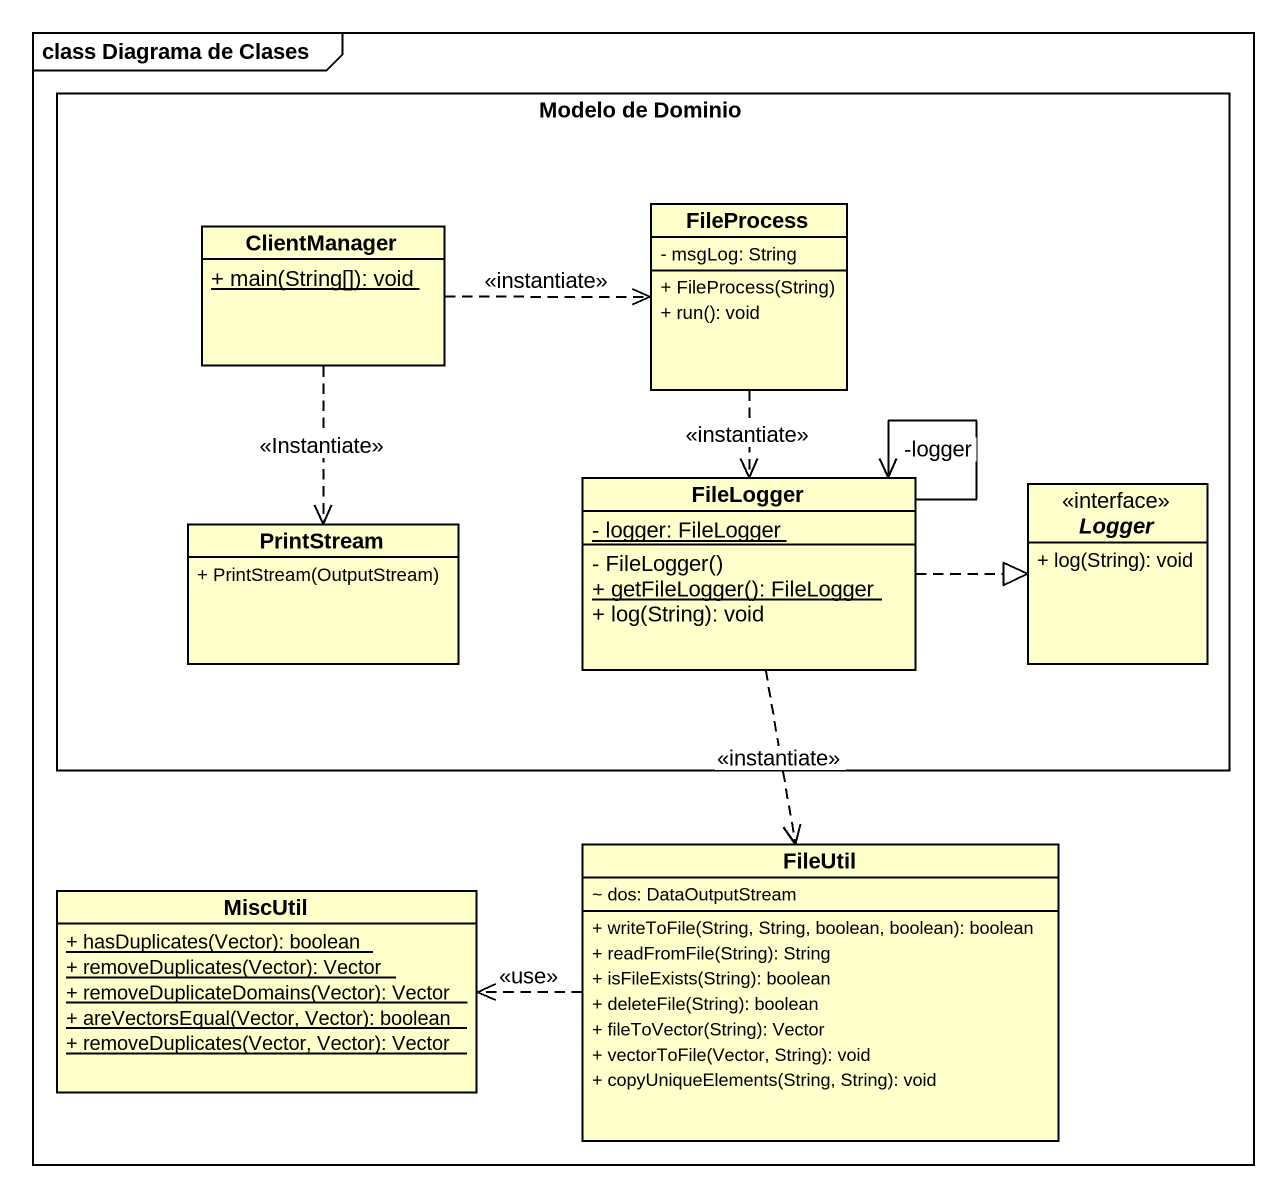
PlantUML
@startuml
mainframe class Diagrama de Clases
hide circle
hide empty members
skinparam classAttributeIconSize 0
rectangle "Modelo de Dominio" as Modelo_de_Dominio {
  class ClientManager {
    {static} + main(String[]): void
  }
  class FileProcess {
    - msgLog: String
    + FileProcess(String)
    + run(): void
  }
  class PrintStream {
    + PrintStream(OutputStream)
  }
  class FileLogger {
    {static} - logger: FileLogger
    - FileLogger()
    {static} + getFileLogger(): FileLogger
    + log(String): void
  }
  interface Logger {
    + log(String): void
  }
}
class MiscUtil {
  {static} + hasDuplicates(Vector): boolean
  {static} + removeDuplicates(Vector): Vector
  {static} + removeDuplicateDomains(Vector): Vector
  {static} + areVectorsEqual(Vector, Vector): boolean
  {static} + removeDuplicates(Vector, Vector): Vector
}
class FileUtil {
  ~ dos: DataOutputStream
  + writeToFile(String, String, boolean, boolean): boolean
  + readFromFile(String): String
  + isFileExists(String): boolean
  + deleteFile(String): boolean
  + fileToVector(String): Vector
  + vectorToFile(Vector, String): void
  + copyUniqueElements(String, String): void
}
ClientManager .right.> FileProcess : <<instantiate>>
ClientManager ..> PrintStream : <<Instantiate>>
FileProcess ..> FileLogger : <<instantiate>>
FileLogger --> "-logger" FileLogger
FileLogger .right.|> Logger
FileLogger ..> FileUtil : <<instantiate>>
FileUtil .left.> MiscUtil : <<use>>
@enduml
